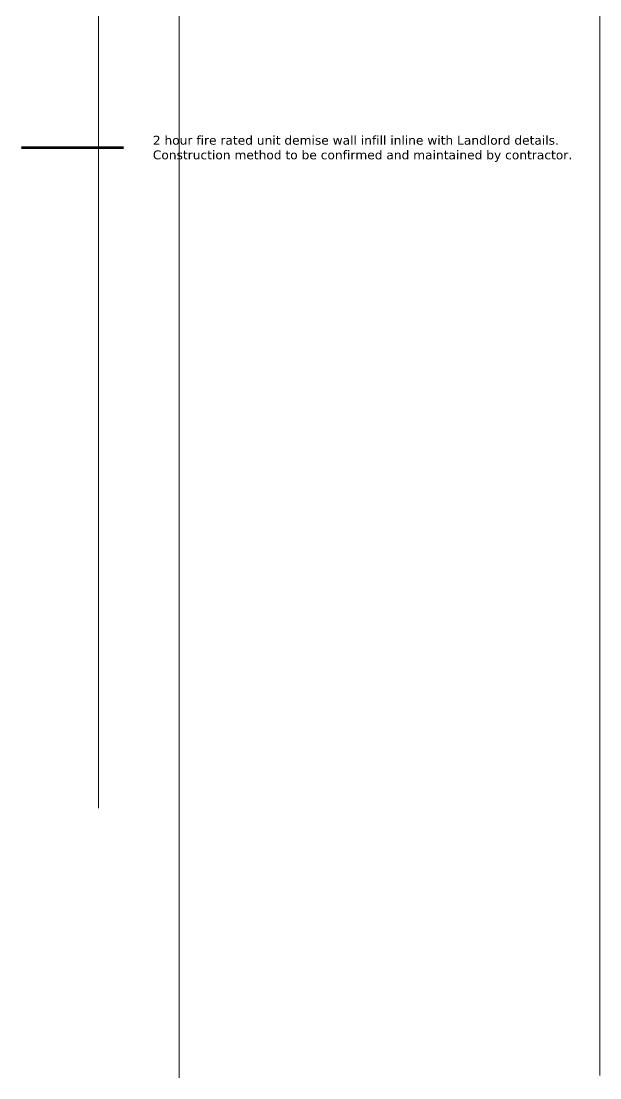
# Model space of a CAD drawing. Header units: millimetres. Extents: x -159872 to 386485, y -250577 to 158966.
# Drawn here: x -99663 to -91401, y -14750 to 342 of the extents above; entities that cross this region are included whole.
import ezdxf

# ---------------------------------------------------------------- set-up
doc = ezdxf.new("R2010")
doc.units = ezdxf.units.MM
doc.linetypes.add('DASHED', pattern=[0.75, 0.5, -0.25])
for name, color, linetype, lineweight in [('LDS-construction-lines', 6, 'Continuous', 9), ('LDS-struct-extg-walls', 1, 'Continuous', 40), ('LDS-text-1-50', 7, 'Continuous', 9)]:
    doc.layers.add(name, color=color, linetype=linetype, lineweight=lineweight)
doc.styles.add('Verdana', font='Verdana.ttf')

msp = doc.modelspace()

# ---------------------------------------------------------------- linework, layer by layer
at = {"layer": 'LDS-construction-lines', "color": 7, "linetype": 'Continuous', "lineweight": 18, "transparency": 33554687}
for p, q in [((-97408.73459, 18197.67359), (-97408.73459, -14750)), ((-98556.80612, 17856.46783), (-98556.80612, -10897.44352)), ((-91400.51311, 17856.46783), (-91400.51311, -14715.33056))]:
    msp.add_line(p, q, dxfattribs=at)
at = {"layer": 'LDS-struct-extg-walls', "color": 137, "linetype": 'DASHED', "lineweight": 140}
msp.add_line((-99663.35708, -1462.15518), (-98198.8482, -1462.15518), dxfattribs=at)

# ---------------------------------------------------------------- texts
at = {"layer": 'LDS-text-1-50', "color": 7, "insert": (-97783.03111, -1481.86849), "char_height": 127.05291971, "width": 6008.2214862, "attachment_point": 4, "line_spacing_factor": 0.987793, "style": 'Verdana'}
msp.add_mtext('2 hour fire rated unit demise wall infill inline with Landlord details. Construction method to be confirmed and maintained by contractor. ', dxfattribs=at)

doc.saveas('drawing.dxf')
